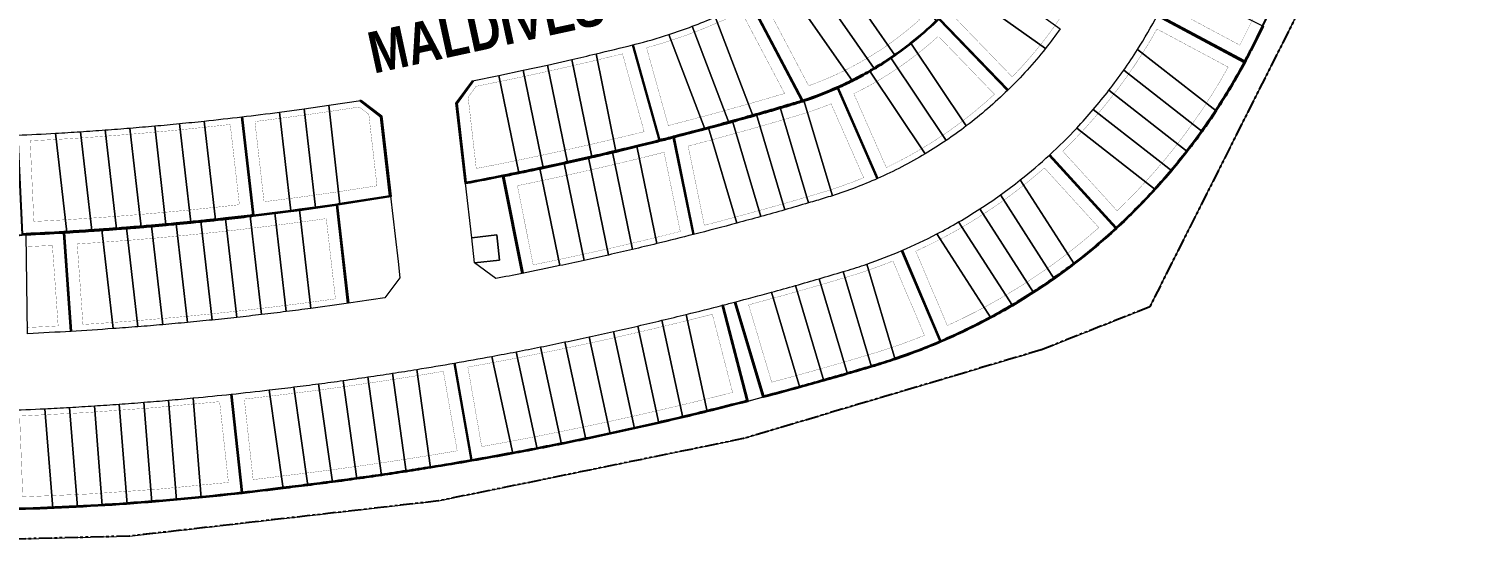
# Model space of a CAD drawing. Header units: centimetres. Extents: x -6122352 to 7132207, y -1694241 to 1947892.
# Drawn here: x 514687 to 862755, y -680526 to -556043 of the extents above; entities that cross this region are included whole.
import ezdxf

# ---------------------------------------------------------------- set-up
doc = ezdxf.new("R2010")
doc.units = ezdxf.units.CM
doc.header["$MEASUREMENT"] = 0
doc.linetypes.add('23585-XR-AR-DAMAC PLOT LIMITS$0$PHANTOM2', pattern=[1.25, 0.625, -0.125, 0.125, -0.125, 0.125, -0.125])
doc.linetypes.add('XR-AR-END-SETTING OUT PLAN$0$23261-XR-AR-SI-GF$0$HIDDEN', pattern=[0.375, 0.25, -0.125])
for name, color, linetype, lineweight, true_color in [('08-Compound Wall-2', 6, 'Continuous', 25, 0xff00ff), ('23585-XR-AR-DAMAC PLOT LIMITS$0$1-End units', 7, 'Continuous', 5, 0xf8991e), ('23585-XR-AR-DAMAC PLOT LIMITS$0$1-Open Space', 7, 'Continuous', 5, 0x90cf5a), ('23585-XR-AR-DAMAC PLOT LIMITS$0$1-Utility', 7, 'Continuous', 5, 0x8db1ff)]:
    doc.layers.add(name, color=color, linetype=linetype, lineweight=lineweight, true_color=true_color)
for name, color, linetype, lineweight in [('23585-XR-AR-BOUNDARY WALLS AND SETBACKS$0$A-ANNO-TEXT', 3, 'Continuous', 25), ('23585-XR-AR-DAMAC PLOT LIMITS$0$1-Mid units', 41, 'Continuous', 5), ('A-ANNO-TEXT', 3, 'Continuous', 25)]:
    doc.layers.add(name, color=color, linetype=linetype, lineweight=lineweight)
for name, color, linetype in [('23585-XR-AR-BOUNDARY WALLS AND SETBACKS$0$cluster name', 2, 'Continuous'), ('23585-XR-AR-BOUNDARY WALLS AND SETBACKS$0$setback', 7, 'XR-AR-END-SETTING OUT PLAN$0$23261-XR-AR-SI-GF$0$HIDDEN'), ('23585-XR-AR-DAMAC PLOT LIMITS$0$PROJECT_LIMIT', 1, 'Continuous'), ('@MI-REF LAYER', 7, 'Continuous')]:
    doc.layers.add(name, color=color, linetype=linetype)
doc.layers.add('23585-XR-AR-DAMAC PLOT LIMITS$0$D-Phase New', color=7, linetype='Continuous', true_color=0x000080)
doc.styles.add('23585-XR-AR-BOUNDARY WALLS AND SETBACKS$0$Arial', font='arialbd.ttf')

# ---------------------------------------------------------------- blocks, each defined once
blk = doc.blocks.new('23585-XR-AR-BOUNDARY WALLS AND SETBACKS$0$A$Cfa569a08')
at = {"layer": '23585-XR-AR-BOUNDARY WALLS AND SETBACKS$0$cluster name', "style": '23585-XR-AR-BOUNDARY WALLS AND SETBACKS$0$Arial', "width": 0.8}
blk.add_text('MALDIVES 4', height=10, rotation=59.7301, dxfattribs=at).set_placement((497213.63, 2768954.91, -3))
blk = doc.blocks.new('23585-XR-AR-BOUNDARY WALLS AND SETBACKS')
at = {"layer": '08-Compound Wall-2'}
for points in [[(497350.24, 2769121.1), (497352.57, 2769114.95, -0.005293), (497353.67, 2769111.97, -0.022846), (497357.67, 2769098.87, -0.010022), (497359.04, 2769093.01, -0.010003), (497360.17, 2769087.12, -0.010002), (497361.07, 2769081.19, -0.010017), (497361.73, 2769075.21, -0.022194), (497362.34, 2769061.92, -0.022215), (497361.77, 2769048.61, -0.010021), (497361.12, 2769042.63, -0.010003), (497360.24, 2769036.69, -0.010003), (497359.12, 2769030.8, -0.010017), (497357.77, 2769024.94, -0.022315), (497353.91, 2769012.13, -0.019672), (497349.57, 2769001.16, -0.008752), (497347.37, 2768996.39), (497347.04, 2768995.71, -0.001785), (497344.41, 2768990.32, -0.001786), (497341.73, 2768984.95, -0.001786), (497339.02, 2768979.6, -0.002725), (497334.8, 2768971.47), (497313.2, 2768981.96)], [(497311.81, 2769154.7), (497334.06, 2769163.15), (497337.27, 2769154.69), (497339.4, 2769149.08), (497341.53, 2769143.47), (497343.66, 2769137.86), (497345.79, 2769132.25), (497347.92, 2769126.64), (497350.05, 2769121.03), (497352.39, 2769114.88, -0.005124), (497353.45, 2769112), (497330.99, 2769104.11)], [(497331.06, 2769103.92), (497353.51, 2769111.81, -0.02268), (497357.47, 2769098.82, -0.010022), (497358.84, 2769092.97, -0.010003), (497359.98, 2769087.09, -0.010002), (497360.87, 2769081.16, -0.010017), (497361.53, 2769075.2, -0.022026), (497362.14, 2769062.02), (497338.34, 2769062.07)], [(497319.98, 2769065.23), (497296.09, 2769064.6, 0.027152), (497295.28, 2769073.66, 0.008924), (497294.81, 2769076.61, 0.009009), (497294.21, 2769079.57, 0.009012), (497293.52, 2769082.51, 0.009205), (497292.7, 2769085.49), (497292.7, 2769085.49, 0.009001), (497291.79, 2769088.36, 0.009795), (497290.68, 2769091.45), (497289.66, 2769094.14), (497312.01, 2769102.62)], [(497314.51, 2769027.62), (497291.87, 2769035.31, 0.011347), (497292.99, 2769038.94, 0.01448), (497294.17, 2769043.65, 0.003546), (497294.42, 2769044.81, 0.014388), (497295.26, 2769049.56, 0.003548), (497295.42, 2769050.74, 0.014393), (497295.91, 2769055.54, 0.024859), (497296.11, 2769063.86, 0.001607), (497296.1, 2769064.4), (497319.99, 2769065.03)], [(497266, 2769064.06), (497295.92, 2769063.76, -0.024571), (497295.71, 2769055.55, -0.014393), (497295.22, 2769050.76, -0.003548), (497295.06, 2769049.59, -0.014388), (497294.22, 2769044.85, -0.003546), (497293.98, 2769043.69, -0.01448), (497292.8, 2769039, -0.011643), (497291.65, 2769035.27, -0.025938), (497288.49, 2769027.2), (497288.37, 2769026.95), (497261.92, 2769033.88)], [(497338.34, 2769061.87), (497362.14, 2769061.82, -0.022049), (497361.57, 2769048.62, -0.010021), (497360.92, 2769042.66, -0.010003), (497360.04, 2769036.73, -0.010003), (497358.93, 2769030.84, -0.010017), (497357.57, 2769024.99, -0.022147), (497353.75, 2769012.29), (497331.32, 2769020.22)], [(497261.87, 2769033.69), (497288.29, 2769026.77, -0.004841), (497287.6, 2769025.3, -0.00126), (497285.89, 2769021.8, -0.001938), (497283.23, 2769016.42), (497282.84, 2769015.63, -0.001654), (497280.53, 2769011.07), (497280.12, 2769010.26, -0.001647), (497277.78, 2769005.73), (497277.35, 2769004.9, -0.00251), (497273.73, 2768998.03, -0.001101), (497272.12, 2768995.03), (497250.8, 2769005.85)], [(497294.48, 2768985.72), (497273.95, 2768998.02, 0.002479), (497277.53, 2769004.81), (497277.96, 2769005.64, 0.001647), (497280.3, 2769010.17), (497280.71, 2769010.97, 0.001654), (497283.02, 2769015.54), (497283.41, 2769016.33, 0.001938), (497286.07, 2769021.71, 0.00126), (497287.78, 2769025.22, 0.005198), (497288.52, 2769026.79), (497288.67, 2769027.12, 0.025639), (497291.81, 2769035.12), (497314.44, 2769027.43)], [(497331.25, 2769020.04), (497353.69, 2769012.1, -0.019506), (497349.39, 2769001.24, -0.008752), (497347.19, 2768996.48), (497346.86, 2768995.8, -0.001785), (497344.23, 2768990.41, -0.001786), (497341.55, 2768985.04, -0.001786), (497338.84, 2768979.69, -0.002667), (497334.72, 2768971.74), (497313.29, 2768982.14)], [(497250.71, 2769005.67), (497272.03, 2768994.85, -0.001793), (497269.37, 2768989.98, -0.001676), (497266.86, 2768985.44), (497266.47, 2768984.73, -0.0016), (497263.92, 2768980.21), (497263.52, 2768979.5), (497260.94, 2768975), (497260.73, 2768974.65), (497260.53, 2768974.3), (497257.91, 2768969.82), (497257.71, 2768969.47), (497257.5, 2768969.12, -0.002956), (497254.85, 2768964.66, -0.002956), (497252.81, 2768961.26, -0.003048), (497248.11, 2768953.61), (497232.49, 2768964.95), (497231.14, 2768971.59)], [(497273.52, 2768948.94), (497253.08, 2768961.33, 0.002807), (497255.02, 2768964.56, 0.002956), (497257.67, 2768969.01, 0.001938), (497258.09, 2768969.72), (497260.7, 2768974.19, 0.001422), (497261.11, 2768974.9), (497263.69, 2768979.4), (497264.09, 2768980.11, 0.001585), (497266.64, 2768984.63), (497267.04, 2768985.34, 0.001676), (497269.55, 2768989.88, 0.001826), (497272.25, 2768994.85, 0.001099), (497273.86, 2768997.84), (497294.38, 2768985.55)], [(497311.8, 2768979.31), (497332.99, 2768968.04, -0.003008), (497328.2, 2768959.15, -0.001786), (497325.3, 2768953.89, -0.001786), (497322.36, 2768948.66, -0.001786), (497319.39, 2768943.45, -0.001785), (497316.38, 2768938.26, -0.001785), (497313.33, 2768933.09, -0.001786), (497310.25, 2768927.94, -0.001786), (497307.13, 2768922.81, -0.001786), (497303.97, 2768917.71, -0.003013), (497298.56, 2768909.15, -0.002979), (497293.11, 2768900.75, -0.001786), (497289.8, 2768895.75, -0.001786), (497286.45, 2768890.77, -0.001785), (497283.07, 2768885.82, -0.001785), (497279.65, 2768880.89, -0.001785), (497276.19, 2768875.98, -0.001786), (497272.7, 2768871.1, -0.003852), (497266.91, 2768863, -0.021673), (497232.09, 2768819.16), (497222.22, 2768827.52), (497221.94, 2768827.76), (497213.78, 2768834.68)], [(497311.7, 2768979.13), (497332.72, 2768967.96, -0.002948), (497328.02, 2768959.24, -0.001786), (497325.12, 2768953.99, -0.001786), (497322.19, 2768948.76, -0.001786), (497319.22, 2768943.55, -0.001785), (497316.21, 2768938.36, -0.001785), (497313.16, 2768933.19, -0.001786), (497310.08, 2768928.04, -0.001786), (497306.96, 2768922.92, -0.001786), (497303.8, 2768917.82, -0.002984), (497298.45, 2768909.34), (497278.41, 2768922.18)], [(497311.7, 2768979.13, 0.000061), (497311.8, 2768979.31), (497332.99, 2768968.04, -0.003008), (497328.2, 2768959.15, -0.001786), (497325.3, 2768953.89, -0.001786), (497322.36, 2768948.66, -0.001786), (497319.39, 2768943.45, -0.001785), (497316.38, 2768938.26, -0.001785), (497313.33, 2768933.09, -0.001786), (497310.25, 2768927.94, -0.001786), (497307.13, 2768922.81, -0.001786), (497303.97, 2768917.71, -0.003013), (497298.56, 2768909.15)], [(497273.42, 2768948.77), (497252.98, 2768961.16, -0.003121), (497248.16, 2768953.32), (497232.31, 2768964.84), (497230.98, 2768971.34)], [(497199.86, 2768924.47), (497219.2, 2768910.43, 0.001288), (497222.23, 2768914.68), (497224.44, 2768917.81), (497225.68, 2768919.58), (497227.87, 2768922.73), (497230.87, 2768927.12), (497231.26, 2768927.69), (497238.02, 2768937.82), (497222.43, 2768949.15), (497216.16, 2768948.04)], [(497210.21, 2768859.04), (497191.48, 2768873.89), (497191.86, 2768874.35, 0.001941), (497195.63, 2768879.03, 0.000798), (497197.17, 2768880.97, 0.001142), (497199.36, 2768883.74, 0.000798), (497200.89, 2768885.68, 0.001142), (497203.06, 2768888.47, 0.000798), (497204.57, 2768890.43, 0.001141), (497206.71, 2768893.23, 0.000798), (497208.21, 2768895.2, 0.001141), (497210.33, 2768898.02, 0.000797), (497211.81, 2768900, 0.001141), (497213.91, 2768902.84, 0.000797), (497215.38, 2768904.83, 0.001938), (497218.9, 2768909.68, 0.001746), (497219.3, 2768910.23, 0.001308), (497222.39, 2768914.56), (497224.6, 2768917.7), (497225.85, 2768919.47), (497228.03, 2768922.62), (497230.92, 2768926.84), (497250.27, 2768912.8)], [(497199.74, 2768924.31), (497219.08, 2768910.27, -0.001695), (497218.74, 2768909.8, -0.001984), (497215.21, 2768904.94, -0.000797), (497213.75, 2768902.96, -0.001141), (497211.65, 2768900.12, -0.000797), (497210.17, 2768898.14, -0.001141), (497208.05, 2768895.32, -0.000798), (497206.55, 2768893.35, -0.001141), (497204.41, 2768890.55, -0.000798), (497202.9, 2768888.59, -0.001142), (497200.73, 2768885.81, -0.000798), (497199.21, 2768883.86, -0.001142), (497197.01, 2768881.09, -0.000798), (497195.48, 2768879.16, -0.001941), (497191.71, 2768874.48), (497191.26, 2768873.93, -0.002959), (497185.44, 2768866.86), (497184.88, 2768866.19), (497166.54, 2768881.51)], [(497278.3, 2768922.01), (497298.34, 2768909.17, -0.002949), (497292.95, 2768900.86, -0.001786), (497289.63, 2768895.86, -0.001786), (497286.29, 2768890.88, -0.001785), (497282.9, 2768885.93, -0.001785), (497279.48, 2768881, -0.001785), (497276.03, 2768876.1, -0.001786), (497272.54, 2768871.22, -0.003814), (497266.81, 2768863.2), (497247.54, 2768877.34)], [(497247.42, 2768877.17), (497266.69, 2768863.04, -0.02157), (497232.06, 2768819.44), (497222.35, 2768827.68), (497222.07, 2768827.91), (497213.9, 2768834.83)], [(497164.72, 2768807.74), (497147.54, 2768824.35, 0.002894), (497153.73, 2768830.83), (497154.38, 2768831.52, 0.001635), (497157.84, 2768835.21), (497158.48, 2768835.9, 0.001635), (497161.91, 2768839.62), (497162.54, 2768840.31, 0.001635), (497165.94, 2768844.06), (497166.57, 2768844.76, 0.001635), (497169.94, 2768848.54), (497170.56, 2768849.24, 0.001635), (497173.91, 2768853.04), (497174.52, 2768853.75, 0.001635), (497177.84, 2768857.57), (497178.45, 2768858.29, 0.001635), (497181.73, 2768862.14, 0.001622), (497184.97, 2768865.98), (497185.59, 2768866.74, 0.002927), (497191.36, 2768873.73), (497210.09, 2768858.88)]]:
    blk.add_lwpolyline(points, format="xyb", dxfattribs=at)
for points in [[(497216.16, 2768948.04), (497216.32, 2768948.27)], [(497216.32, 2768948.27), (497222.48, 2768949.36), (497238.29, 2768937.87), (497231.42, 2768927.57), (497231.04, 2768927.01), (497250.39, 2768912.96)]]:
    blk.add_lwpolyline(points, dxfattribs=at)
at = {"layer": '23585-XR-AR-BOUNDARY WALLS AND SETBACKS$0$setback', "ltscale": 40, "const_width": 0.05}
for points in [[(497314.24, 2769152.52), (497332.47, 2769159.44), (497334.66, 2769153.69), (497336.78, 2769148.09), (497338.91, 2769142.48), (497341.04, 2769136.87), (497343.17, 2769131.26), (497345.3, 2769125.65), (497347.43, 2769120.04), (497349.77, 2769113.89, -0.000169), (497349.8, 2769113.79), (497331.4, 2769107.33), (497329.2, 2769113.12), (497327.07, 2769118.73), (497324.94, 2769124.34), (497322.81, 2769129.95), (497320.68, 2769135.55), (497318.55, 2769141.16), (497316.42, 2769146.77)], [(497333.41, 2769101.68), (497351.82, 2769108.14, -0.017762), (497354.76, 2769098.12, -0.010022), (497356.1, 2769092.39, -0.010003), (497357.22, 2769086.61, -0.010002), (497358.1, 2769080.8, -0.010017), (497358.74, 2769074.94, -0.01707), (497359.31, 2769064.92), (497339.8, 2769064.97, 0.012507), (497339.48, 2769071.34, 0.011933), (497338.87, 2769077.39, 0.011909), (497337.98, 2769083.4, 0.011911), (497336.81, 2769089.36, 0.011941), (497335.34, 2769095.27, 0.013125)], [(497318.35, 2769068.09), (497298.84, 2769067.57, 0.018848), (497298.15, 2769074.07, 0.008924), (497297.66, 2769077.13, 0.009009), (497297.05, 2769080.19, 0.009012), (497296.33, 2769083.23, 0.016937), (497294.68, 2769088.87), (497294.68, 2769088.87, 0.00127), (497294.54, 2769089.28, 0.009716), (497293.41, 2769092.46), (497311.64, 2769099.38, -0.023404), (497314.72, 2769089.93, -0.013937), (497316.14, 2769084.18, -0.013935), (497317.23, 2769078.37, -0.024348)], [(497267.43, 2769061.15), (497293.04, 2769060.89, -0.015893), (497292.82, 2769055.76, -0.014393), (497292.35, 2769051.14, -0.003548), (497292.19, 2769050.01, -0.014388), (497291.38, 2769045.44, -0.003546), (497291.14, 2769044.32, -0.01448), (497290.01, 2769039.78, -0.011643), (497288.9, 2769036.19, -0.019228), (497286.71, 2769030.39), (497264.07, 2769036.32, 0.012676), (497265.4, 2769042.59, 0.012006), (497266.36, 2769048.59, 0.012005), (497267.03, 2769054.62, 0.012921)], [(497318.54, 2769062.1, -0.023697), (497318.1, 2769052.04, -0.013937), (497317.4, 2769046.17, -0.013934), (497316.37, 2769040.34, -0.023009), (497313.96, 2769030.87), (497295.49, 2769037.14, 0.003037), (497295.78, 2769038.15, 0.01448), (497297, 2769043.02, 0.003546), (497297.26, 2769044.23, 0.014388), (497298.12, 2769049.14, 0.003548), (497298.29, 2769050.36, 0.014393), (497298.8, 2769055.32, 0.018054), (497299.04, 2769061.58)], [(497333.65, 2769022.47, 0.012635), (497335.48, 2769028.65, 0.011934), (497336.92, 2769034.57, 0.011909), (497338.07, 2769040.53, 0.011911), (497338.94, 2769046.54, 0.01194), (497339.51, 2769052.6, 0.012503), (497339.81, 2769058.97), (497359.31, 2769058.92, -0.017129), (497358.78, 2769048.87, -0.010021), (497358.15, 2769043.01, -0.010003), (497357.28, 2769037.19, -0.010003), (497356.19, 2769031.42, -0.010017), (497354.86, 2769025.68, -0.017195), (497352.04, 2769015.97)], [(497253.5, 2769007.73, 0.012055), (497256.16, 2769013.22, 0.012008), (497258.54, 2769018.81, 0.012005), (497260.65, 2769024.51, 0.012451), (497262.55, 2769030.51), (497284.16, 2769024.85, -0.000642), (497283.29, 2769023.08, -0.001938), (497280.64, 2769017.72), (497280.24, 2769016.93, -0.001654), (497277.94, 2769012.38), (497277.53, 2769011.58, -0.001647), (497275.21, 2769007.06), (497274.78, 2769006.24, -0.00251), (497271.17, 2768999.4, -0.000184), (497270.91, 2768998.9)], [(497294.56, 2768989.05), (497277.81, 2768999.09, 0.001591), (497280.1, 2769003.47), (497280.53, 2769004.3, 0.001647), (497282.88, 2769008.85), (497283.29, 2769009.66, 0.001654), (497285.61, 2769014.25), (497286, 2769015.04, 0.001938), (497288.67, 2769020.44, 0.00126), (497290.39, 2769023.95, 0.005209), (497291.16, 2769025.59), (497291.31, 2769025.92, 0.017243), (497293.59, 2769031.45), (497312.06, 2769025.18, -0.02006), (497308.81, 2769017.31, -0.004798), (497307.94, 2769015.46, -0.001232), (497306.22, 2769011.93, -0.00188), (497303.57, 2769006.56, -0.00188), (497300.87, 2769001.22, -0.001881), (497298.14, 2768995.89, -0.002422)], [(497331.67, 2769016.81), (497350.06, 2769010.31, -0.014584), (497346.83, 2769002.37, -0.008752), (497344.67, 2768997.7), (497344.34, 2768997.02, -0.001785), (497341.72, 2768991.65, -0.001786), (497339.05, 2768986.3, -0.001786), (497336.35, 2768980.97, -0.001857), (497333.49, 2768975.44), (497315.95, 2768983.96, 0.001872), (497318.76, 2768989.4, 0.001838), (497321.48, 2768994.76, 0.001838), (497324.16, 2769000.14, 0.001838), (497326.8, 2769005.54), (497327.12, 2769006.19, 0.010489), (497329.34, 2769011.05, 0.012185)], [(497250.66, 2769002.45), (497268.06, 2768993.61, -0.000829), (497266.83, 2768991.37, -0.001676), (497264.33, 2768986.85), (497263.93, 2768986.14, -0.001599), (497261.4, 2768981.64), (497261, 2768980.94), (497258.42, 2768976.45), (497258.22, 2768976.1), (497258.02, 2768975.75), (497255.41, 2768971.28), (497255.21, 2768970.94), (497255, 2768970.59, -0.002964), (497252.36, 2768966.15, -0.002967), (497250.33, 2768962.77, -0.002023), (497247.23, 2768957.7), (497233.22, 2768967.88), (497232.57, 2768971.07), (497235.64, 2768976.18), (497238.71, 2768981.34), (497241.74, 2768986.54), (497244.72, 2768991.76, 0.002002), (497247.66, 2768997, 0.002067)], [(497281.23, 2768923.81, 0.001886), (497284.52, 2768929.03, 0.001839), (497287.68, 2768934.14, 0.001838), (497290.81, 2768939.28, 0.001838), (497293.9, 2768944.43, 0.001838), (497296.96, 2768949.61, 0.001838), (497299.97, 2768954.81, 0.001838), (497302.95, 2768960.03, 0.001838), (497305.88, 2768965.28, 0.001839), (497308.78, 2768970.55, 0.00188), (497311.71, 2768975.96), (497328.93, 2768966.81, -0.002112), (497325.56, 2768960.59, -0.001786), (497322.68, 2768955.35, -0.001786), (497319.75, 2768950.14, -0.001786), (497316.79, 2768944.94, -0.001785), (497313.79, 2768939.77, -0.001785), (497310.75, 2768934.62, -0.001786), (497307.68, 2768929.49, -0.001786), (497304.57, 2768924.38, -0.001786), (497301.43, 2768919.3, -0.002117), (497297.65, 2768913.3)], [(497202.76, 2768925.95, 0.002056), (497206.33, 2768930.99), (497209.76, 2768935.93), (497213.15, 2768940.89), (497217.21, 2768946.91), (497220.06, 2768947.41), (497234.12, 2768937.2), (497228.85, 2768929.31), (497228.48, 2768928.76), (497225.48, 2768924.38), (497223.31, 2768921.24), (497222.06, 2768919.48), (497219.86, 2768916.35, -0.000565), (497218.54, 2768914.49)], [(497199.26, 2768921.08), (497215.04, 2768909.62, -0.001218), (497212.88, 2768906.66, -0.000797), (497211.42, 2768904.68, -0.001141), (497209.32, 2768901.85, -0.000797), (497207.85, 2768899.88, -0.001141), (497205.74, 2768897.07, -0.000798), (497204.25, 2768895.11, -0.001141), (497202.11, 2768892.32, -0.000798), (497200.61, 2768890.37, -0.001142), (497198.45, 2768887.59, -0.000798), (497196.93, 2768885.66, -0.001142), (497194.74, 2768882.89, -0.000798), (497193.21, 2768880.97, -0.001941), (497189.46, 2768876.31), (497189.01, 2768875.76, -0.002303), (497184.51, 2768870.28), (497169.54, 2768882.78, 0.002072), (497173.5, 2768887.59, 0.002003), (497177.28, 2768892.27, 0.002002), (497181.03, 2768896.98, 0.002002), (497184.73, 2768901.72, 0.002001), (497188.4, 2768906.49, 0.002001), (497192.03, 2768911.28, 0.002001), (497195.62, 2768916.1, 0.00205)], [(497250.47, 2768878.78, 0.00191), (497254.14, 2768883.84, 0.001838), (497257.64, 2768888.72, 0.001838), (497261.11, 2768893.64, 0.001838), (497264.53, 2768898.58, 0.001838), (497267.92, 2768903.54, 0.001838), (497271.28, 2768908.53, 0.001838), (497274.6, 2768913.54, 0.001904), (497277.99, 2768918.76), (497294.41, 2768908.24, -0.002083), (497290.61, 2768902.4, -0.001786), (497287.31, 2768897.42, -0.001786), (497283.97, 2768892.45, -0.001785), (497280.59, 2768887.52, -0.001785), (497277.19, 2768882.61, -0.001785), (497273.74, 2768877.72, -0.001791), (497270.26, 2768872.84, -0.002687), (497266.25, 2768867.21)], [(497216.85, 2768836, 0.014806), (497246.9, 2768873.96), (497262.73, 2768862.35, -0.019369), (497231.76, 2768823.37), (497224.16, 2768829.81), (497223.88, 2768830.05)]]:
    blk.add_lwpolyline(points, format="xyb", close=True, dxfattribs=at)
for points in [[(497273.68, 2768952.12), (497257.01, 2768962.22, 0.000726), (497257.51, 2768963.07, 0.002946), (497260.17, 2768967.54, 0.001915), (497260.59, 2768968.25), (497263.21, 2768972.73, 0.001429), (497263.62, 2768973.45), (497266.21, 2768977.96), (497266.61, 2768978.67, 0.001586), (497269.17, 2768983.21), (497269.57, 2768983.93, 0.001676), (497272.09, 2768988.48, 0.001826), (497274.8, 2768993.47, 0.000118), (497274.98, 2768993.79), (497291.72, 2768983.76, -0.00195), (497288.75, 2768978.3, -0.001881), (497285.84, 2768973.07, -0.001881), (497282.89, 2768967.85, -0.00188), (497279.91, 2768962.66, -0.00188), (497276.88, 2768957.49, -0.001962), (497273.68, 2768952.12, -0.001962)], [(497210.86, 2768862.22), (497195.58, 2768874.34, 0.001191), (497197.9, 2768877.22, 0.000798), (497199.44, 2768879.16, 0.001142), (497201.64, 2768881.95, 0.000798), (497203.17, 2768883.9, 0.001142), (497205.35, 2768886.7, 0.000798), (497206.87, 2768888.66, 0.001141), (497209.02, 2768891.48, 0.000798), (497210.52, 2768893.45, 0.001141), (497212.65, 2768896.28, 0.000797), (497214.14, 2768898.27, 0.001141), (497216.25, 2768901.12, 0.000797), (497217.71, 2768903.11, 0.001936), (497221.25, 2768907.98, 0.001729), (497221.66, 2768908.54, 0.00131), (497224.76, 2768912.89), (497226.97, 2768916.03), (497228.23, 2768917.81), (497230.42, 2768920.97), (497231.69, 2768922.83), (497247.48, 2768911.36, -0.001939), (497243.96, 2768906.29, -0.00188), (497240.51, 2768901.39, -0.00188), (497237.03, 2768896.52, -0.00188), (497233.51, 2768891.67, -0.00188), (497229.95, 2768886.86, -0.00188), (497226.36, 2768882.06, -0.001881), (497222.73, 2768877.3, -0.001881), (497219.06, 2768872.56, -0.001881), (497215.36, 2768867.85, -0.002261), (497210.86, 2768862.22, -0.002261)], [(497187.82, 2768864.88, 0.002006), (497191.79, 2768869.68), (497207.08, 2768857.57, -0.00234), (497202.33, 2768851.82, -0.001881)]]:
    blk.add_lwpolyline(points, format="xyb", dxfattribs=at)
at = {"layer": '23585-XR-AR-BOUNDARY WALLS AND SETBACKS$0$A-ANNO-TEXT'}
blk.add_blockref('23585-XR-AR-BOUNDARY WALLS AND SETBACKS$0$A$Cfa569a08', (0, 0), dxfattribs=at)
blk = doc.blocks.new('A$C9d9485f6')
at = {"layer": 'A-ANNO-TEXT', "rotation": 312.4881850805905}
blk.add_blockref('23585-XR-AR-BOUNDARY WALLS AND SETBACKS', (-2377088.53, -1504219.25), dxfattribs=at)
blk = doc.blocks.new('23585-XR-AR-DAMAC PLOT LIMITS')
at = {"layer": '23585-XR-AR-DAMAC PLOT LIMITS$0$1-End units', "color": 251, "true_color": 0x636466}
for points in [[(497353.67, 2769111.97), (497331.02, 2769104.02, 0.005102), (497330.14, 2769106.43), (497327.8, 2769112.58), (497350.24, 2769121.1), (497352.57, 2769114.95, -0.005293)], [(497357.67, 2769098.87), (497333.9, 2769094.88, 0.019023), (497331.02, 2769104.02), (497353.67, 2769111.97, -0.022846)], [(497319.99, 2769065.13), (497295.99, 2769064.5, 0.027448), (497295.19, 2769073.64), (497318.71, 2769078.6, -0.031435)], [(497362.34, 2769061.92), (497338.34, 2769061.97, 0.018379), (497337.98, 2769071.23), (497361.73, 2769075.21, -0.022194)], [(497319.59, 2769051.91), (497295.81, 2769055.54, 0.024859), (497296.01, 2769063.86, 0.001907), (497295.99, 2769064.5), (497319.99, 2769065.13, -0.030746)], [(497296.01, 2769063.86, -0.024859), (497295.81, 2769055.54, -0.014393), (497295.32, 2769050.75), (497265.54, 2769054.75, 0.018848), (497266, 2769064.16)], [(497362.34, 2769061.92, -0.022215), (497361.77, 2769048.61), (497338.02, 2769052.71, 0.0184), (497338.34, 2769061.97)], [(497317.84, 2769040.04, -0.030093), (497314.47, 2769027.53), (497291.75, 2769035.24, 0.011643), (497292.89, 2769038.97, 0.01448), (497294.07, 2769043.67)], [(497292.89, 2769038.97, -0.011643), (497291.75, 2769035.24, -0.025939), (497288.58, 2769027.16), (497288.43, 2769026.83), (497261.89, 2769033.79, 0.01861), (497263.93, 2769042.86)], [(497288.43, 2769026.83, -0.005197), (497287.69, 2769025.26, -0.00126), (497285.98, 2769021.76, -0.001938), (497283.32, 2769016.38), (497282.93, 2769015.59), (497259.23, 2769024.99, 0.018378), (497261.89, 2769033.79)], [(497314.47, 2769027.53, -0.027112), (497310.17, 2769016.68), (497288.58, 2769027.16, 0.025939), (497291.75, 2769035.24)], [(497357.77, 2769024.94, -0.022315), (497353.91, 2769012.13), (497331.28, 2769020.13, 0.018509), (497334.03, 2769029.04)], [(497353.91, 2769012.13, -0.019672), (497349.57, 2769001.16), (497327.97, 2769011.65, 0.01808), (497331.28, 2769020.13)], [(497277.44, 2769004.86, -0.00251), (497273.82, 2768997.98, -0.001133), (497272.16, 2768994.89), (497250.76, 2769005.76), (497251.03, 2769006.27, 0.016929), (497254.79, 2769013.84)], [(497272.16, 2768994.89, -0.001826), (497269.46, 2768989.93, -0.001676), (497266.95, 2768985.39), (497246.35, 2768997.73, 0.003053), (497250.76, 2769005.76)], [(497299.47, 2768995.2, -0.003387), (497294.43, 2768985.63), (497273.82, 2768997.98, 0.00251), (497277.44, 2769004.86), (497277.87, 2769005.68)], [(497294.43, 2768985.63, -0.00287), (497290.06, 2768977.58), (497269.46, 2768989.93, 0.001826), (497272.16, 2768994.89, 0.001133), (497273.82, 2768997.98)], [(497339.02, 2768979.6, -0.002725), (497334.8, 2768971.47), (497313.2, 2768981.96, 0.002805), (497317.42, 2768990.09)], [(497332.99, 2768968.04, -0.003008), (497328.2, 2768959.15), (497307.47, 2768971.27, 0.002797), (497311.8, 2768979.31)], [(497254.94, 2768964.61, -0.002956), (497252.89, 2768961.21, -0.003119), (497248.08, 2768953.38), (497232.31, 2768964.84), (497230.98, 2768971.34), (497234.35, 2768976.95)], [(497278.17, 2768956.73, -0.002904), (497273.42, 2768948.77), (497252.89, 2768961.21, 0.002956), (497254.94, 2768964.61, 0.002956), (497257.59, 2768969.06)], [(497224.52, 2768917.75), (497222.31, 2768914.62, -0.001313), (497219.22, 2768910.29), (497199.8, 2768924.39, 0.003051), (497205.1, 2768931.85)], [(497303.97, 2768917.71, -0.003013), (497298.56, 2768909.15), (497278.35, 2768922.09, 0.002803), (497283.24, 2768929.83)], [(497250.39, 2768912.96, -0.002868), (497245.19, 2768905.43), (497225.77, 2768919.53), (497227.95, 2768922.68), (497230.96, 2768927.07)], [(497219.22, 2768910.29, -0.001984), (497218.82, 2768909.74, -0.001984), (497215.3, 2768904.89, -0.000797), (497213.83, 2768902.9), (497194.41, 2768917, 0.003051), (497199.8, 2768924.39)], [(497298.56, 2768909.15, -0.002979), (497293.11, 2768900.75), (497273.34, 2768914.37, 0.002821), (497278.35, 2768922.09)], [(497191.78, 2768874.42), (497191.34, 2768873.87, -0.002959), (497185.52, 2768866.8), (497184.89, 2768866.05), (497166.47, 2768881.44, 0.00307), (497172.33, 2768888.54)], [(497272.7, 2768871.1, -0.003852), (497266.91, 2768863), (497247.48, 2768877.26, 0.002829), (497252.93, 2768884.71)], [(497216.53, 2768866.92, -0.003197), (497210.15, 2768858.96), (497191.34, 2768873.87), (497191.78, 2768874.42, 0.001941), (497195.55, 2768879.1, 0.000798), (497197.09, 2768881.03)], [(497266.91, 2768863, -0.003851), (497261.01, 2768855), (497241.96, 2768869.87), (497242.05, 2768869.99, 0.002777), (497247.48, 2768877.26)], [(497210.15, 2768858.96, -0.003287), (497203.48, 2768850.86), (497185.52, 2768866.8, 0.002959), (497191.34, 2768873.87)], [(497238.65, 2768826.85, -0.003912), (497232.09, 2768819.16), (497222.22, 2768827.52), (497221.94, 2768827.76), (497213.78, 2768834.68, 0.002801), (497219.65, 2768841.68)]]:
    blk.add_lwpolyline(points, format="xyb", close=True, dxfattribs=at)
blk.add_lwpolyline([(497238.21, 2768937.93), (497231.34, 2768927.63), (497211.91, 2768941.74), (497216.32, 2768948.27), (497222.48, 2768949.36)], close=True, dxfattribs=at)
at = {"layer": '23585-XR-AR-DAMAC PLOT LIMITS$0$1-Mid units', "color": 251, "true_color": 0x636466}
for points in [[(497359.04, 2769093.01), (497335.34, 2769089.03, 0.011941), (497333.9, 2769094.88), (497357.67, 2769098.87, -0.010022)], [(497360.17, 2769087.12), (497336.5, 2769083.15, 0.011911), (497335.34, 2769089.03), (497359.04, 2769093.01, -0.010003)], [(497361.07, 2769081.19), (497337.38, 2769077.21, 0.011909), (497336.5, 2769083.15), (497360.17, 2769087.12, -0.010002)], [(497318.71, 2769078.6), (497295.19, 2769073.64, 0.008924), (497294.71, 2769076.59, 0.009009), (497294.12, 2769079.55), (497317.6, 2769084.5, -0.013935)], [(497361.73, 2769075.21), (497337.98, 2769071.23, 0.011933), (497337.38, 2769077.21), (497361.07, 2769081.19, -0.010017)], [(497295.32, 2769050.75, -0.003548), (497295.16, 2769049.57, -0.014388), (497294.32, 2769044.83), (497264.88, 2769048.79, 0.012005), (497265.54, 2769054.75)], [(497319.59, 2769051.91, -0.013937), (497318.88, 2769045.95), (497295.16, 2769049.57, 0.003548), (497295.32, 2769050.75, 0.014393), (497295.81, 2769055.54)], [(497361.77, 2769048.61, -0.010021), (497361.12, 2769042.63), (497337.45, 2769046.72, 0.01194), (497338.02, 2769052.71)], [(497294.32, 2769044.83, -0.003546), (497294.07, 2769043.67, -0.01448), (497292.89, 2769038.97), (497263.93, 2769042.86, 0.012006), (497264.88, 2769048.79)], [(497318.88, 2769045.95, -0.013934), (497317.84, 2769040.04), (497294.07, 2769043.67, 0.003546), (497294.32, 2769044.83, 0.014388), (497295.16, 2769049.57)], [(497361.12, 2769042.63, -0.010003), (497360.24, 2769036.69), (497336.59, 2769040.78, 0.011911), (497337.45, 2769046.72)], [(497360.24, 2769036.69, -0.010003), (497359.12, 2769030.8), (497335.45, 2769034.88, 0.011909), (497336.59, 2769040.78)], [(497359.12, 2769030.8, -0.010017), (497357.77, 2769024.94), (497334.03, 2769029.04, 0.011934), (497335.45, 2769034.88)], [(497310.17, 2769016.68, -0.004798), (497309.29, 2769014.81, -0.001232), (497307.57, 2769011.27), (497285.98, 2769021.76, 0.00126), (497287.69, 2769025.26, 0.005197), (497288.43, 2769026.83), (497288.58, 2769027.16)], [(497282.93, 2769015.59, -0.001654), (497280.62, 2769011.02), (497280.21, 2769010.21), (497257.15, 2769019.37, 0.012005), (497259.23, 2769024.99)], [(497280.21, 2769010.21, -0.001647), (497277.87, 2769005.68), (497277.44, 2769004.86), (497254.79, 2769013.84, 0.012008), (497257.15, 2769019.37)], [(497307.57, 2769011.27, -0.00188), (497304.91, 2769005.89), (497283.32, 2769016.38, 0.001938), (497285.98, 2769021.76)], [(497304.91, 2769005.89, -0.00188), (497302.21, 2769000.54), (497280.62, 2769011.02, 0.001654), (497282.93, 2769015.59), (497283.32, 2769016.38)], [(497302.21, 2769000.54, -0.001881), (497299.47, 2768995.2), (497277.87, 2769005.68, 0.001647), (497280.21, 2769010.21), (497280.62, 2769011.02)], [(497349.57, 2769001.16, -0.008752), (497347.37, 2768996.39), (497347.04, 2768995.71), (497325.45, 2769006.2), (497325.77, 2769006.84, 0.010489), (497327.97, 2769011.65)], [(497347.04, 2768995.71, -0.001785), (497344.41, 2768990.32), (497322.82, 2769000.81, 0.001838), (497325.45, 2769006.2)], [(497344.41, 2768990.32, -0.001786), (497341.73, 2768984.95), (497320.14, 2768995.44, 0.001838), (497322.82, 2769000.81)], [(497266.95, 2768985.39), (497266.55, 2768984.68, -0.0016), (497264.01, 2768980.16), (497243.42, 2768992.5, 0.002001), (497246.35, 2768997.73)], [(497341.73, 2768984.95, -0.001786), (497339.02, 2768979.6), (497317.42, 2768990.09, 0.001838), (497320.14, 2768995.44)], [(497290.06, 2768977.58, -0.001881), (497287.15, 2768972.33), (497266.55, 2768984.68), (497266.95, 2768985.39, 0.001676), (497269.46, 2768989.93)], [(497287.15, 2768972.33, -0.001881), (497284.19, 2768967.11), (497263.6, 2768979.45), (497264.01, 2768980.16, 0.001585), (497266.55, 2768984.68)], [(497258, 2768969.77), (497257.79, 2768969.42), (497257.59, 2768969.06, -0.002956), (497254.94, 2768964.61), (497234.35, 2768976.95), (497237.42, 2768982.1)], [(497284.19, 2768967.11, -0.00188), (497281.2, 2768961.91), (497260.61, 2768974.25, 0.001422), (497261.02, 2768974.95), (497263.6, 2768979.45)], [(497281.2, 2768961.91, -0.00188), (497278.17, 2768956.73), (497257.59, 2768969.06, 0.001938), (497258, 2768969.77), (497260.61, 2768974.25)], [(497328.2, 2768959.15, -0.001786), (497325.3, 2768953.89), (497304.57, 2768966.01, 0.001839), (497307.47, 2768971.27)], [(497325.3, 2768953.89, -0.001786), (497322.36, 2768948.66), (497301.64, 2768960.77, 0.001838), (497304.57, 2768966.01)], [(497322.36, 2768948.66, -0.001786), (497319.39, 2768943.45), (497298.67, 2768955.56, 0.001838), (497301.64, 2768960.77)], [(497319.39, 2768943.45, -0.001785), (497316.38, 2768938.26), (497295.66, 2768950.37, 0.001838), (497298.67, 2768955.56)], [(497316.38, 2768938.26, -0.001785), (497313.33, 2768933.09), (497292.61, 2768945.2, 0.001838), (497295.66, 2768950.37)], [(497313.33, 2768933.09, -0.001786), (497310.25, 2768927.94), (497289.53, 2768940.05, 0.001838), (497292.61, 2768945.2)], [(497310.25, 2768927.94, -0.001786), (497307.13, 2768922.81), (497286.41, 2768934.93, 0.001838), (497289.53, 2768940.05)], [(497307.13, 2768922.81, -0.001786), (497303.97, 2768917.71), (497283.24, 2768929.83, 0.001839), (497286.41, 2768934.93)], [(497245.19, 2768905.43, -0.00188), (497241.74, 2768900.52), (497222.31, 2768914.62), (497224.52, 2768917.75), (497225.77, 2768919.53)], [(497213.83, 2768902.9, -0.001141), (497211.73, 2768900.06, -0.000797), (497210.25, 2768898.08), (497190.83, 2768912.18, 0.002001), (497194.41, 2768917)], [(497210.25, 2768898.08, -0.001141), (497208.13, 2768895.26, -0.000798), (497206.63, 2768893.29), (497187.21, 2768907.4, 0.002001), (497190.83, 2768912.18)], [(497241.74, 2768900.52, -0.00188), (497238.24, 2768895.64), (497218.82, 2768909.74, 0.001747), (497219.22, 2768910.29, 0.001308), (497222.31, 2768914.62)], [(497293.11, 2768900.75, -0.001786), (497289.8, 2768895.75), (497270.03, 2768909.36, 0.001838), (497273.34, 2768914.37)], [(497238.24, 2768895.64, -0.00188), (497234.72, 2768890.79), (497215.3, 2768904.89, 0.001938), (497218.82, 2768909.74)], [(497289.8, 2768895.75, -0.001786), (497286.45, 2768890.77), (497266.68, 2768904.38, 0.001838), (497270.03, 2768909.36)], [(497206.63, 2768893.29, -0.001141), (497204.49, 2768890.49, -0.000798), (497202.98, 2768888.53), (497183.55, 2768902.64, 0.002001), (497187.21, 2768907.4)], [(497234.72, 2768890.79, -0.00188), (497231.15, 2768885.96), (497211.73, 2768900.06, 0.001141), (497213.83, 2768902.9, 0.000797), (497215.3, 2768904.89)], [(497286.45, 2768890.77, -0.001785), (497283.07, 2768885.82), (497263.3, 2768899.43, 0.001838), (497266.68, 2768904.38)], [(497202.98, 2768888.53, -0.001142), (497200.81, 2768885.74, -0.000798), (497199.28, 2768883.8), (497179.85, 2768897.91, 0.002002), (497183.55, 2768902.64)], [(497199.28, 2768883.8, -0.001142), (497197.09, 2768881.03, -0.000798), (497195.55, 2768879.1), (497176.11, 2768893.21, 0.002002), (497179.85, 2768897.91)], [(497231.15, 2768885.96, -0.00188), (497227.55, 2768881.16), (497208.13, 2768895.26, 0.001141), (497210.25, 2768898.08, 0.000797), (497211.73, 2768900.06)], [(497283.07, 2768885.82, -0.001785), (497279.65, 2768880.89), (497259.88, 2768894.5, 0.001838), (497263.3, 2768899.43)], [(497227.55, 2768881.16, -0.001881), (497223.92, 2768876.38), (497204.49, 2768890.49, 0.001141), (497206.63, 2768893.29, 0.000798), (497208.13, 2768895.26)], [(497279.65, 2768880.89, -0.001785), (497276.19, 2768875.98), (497256.42, 2768889.59, 0.001838), (497259.88, 2768894.5)], [(497195.55, 2768879.1, -0.001941), (497191.78, 2768874.42), (497172.33, 2768888.54, 0.002003), (497176.11, 2768893.21)], [(497223.92, 2768876.38, -0.001881), (497220.24, 2768871.64), (497200.81, 2768885.74, 0.001142), (497202.98, 2768888.53, 0.000798), (497204.49, 2768890.49)], [(497276.19, 2768875.98, -0.001786), (497272.7, 2768871.1), (497252.93, 2768884.71, 0.001838), (497256.42, 2768889.59)], [(497220.24, 2768871.64, -0.001881), (497216.53, 2768866.92), (497197.09, 2768881.03, 0.001142), (497199.28, 2768883.8, 0.000798), (497200.81, 2768885.74)], [(497261.01, 2768855, -0.00232), (497257.39, 2768850.22), (497238.33, 2768865.11), (497238.42, 2768865.22, 0.001791), (497241.96, 2768869.87)], [(497257.39, 2768850.22, -0.002319), (497253.73, 2768845.48), (497234.66, 2768860.37), (497234.74, 2768860.47, 0.001795), (497238.33, 2768865.11)], [(497253.73, 2768845.48, -0.002319), (497250.03, 2768840.77), (497230.96, 2768855.66, 0.001835), (497234.66, 2768860.37)], [(497250.03, 2768840.77, -0.00232), (497246.28, 2768836.09), (497227.22, 2768850.97, 0.001835), (497230.96, 2768855.66)], [(497246.28, 2768836.09, -0.00232), (497242.49, 2768831.45), (497223.45, 2768846.31, 0.001836), (497227.22, 2768850.97)], [(497242.49, 2768831.45, -0.00232), (497238.65, 2768826.85), (497219.65, 2768841.68, 0.001836), (497223.45, 2768846.31)]]:
    blk.add_lwpolyline(points, format="xyb", close=True, dxfattribs=at)
for points in [[(497264.01, 2768980.16), (497263.6, 2768979.45), (497261.02, 2768974.95), (497240.44, 2768987.29), (497243.42, 2768992.5)], [(497261.02, 2768974.95), (497260.82, 2768974.6), (497260.61, 2768974.25), (497258, 2768969.77), (497237.42, 2768982.1), (497240.44, 2768987.29)], [(497231.34, 2768927.63), (497230.96, 2768927.07), (497227.95, 2768922.68), (497208.52, 2768936.78), (497211.91, 2768941.74)], [(497205.1, 2768931.85), (497208.52, 2768936.78), (497227.95, 2768922.68), (497225.77, 2768919.53), (497224.52, 2768917.75)]]:
    blk.add_lwpolyline(points, close=True, dxfattribs=at)
at = {"layer": '23585-XR-AR-DAMAC PLOT LIMITS$0$1-Open Space', "color": 251, "true_color": 0x636466}
blk.add_lwpolyline([(497350.24, 2769121.1), (497352.57, 2769114.95, -0.005293), (497353.67, 2769111.97, -0.022846), (497357.67, 2769098.87, -0.010022), (497359.04, 2769093.01, -0.010003), (497360.17, 2769087.12, -0.010002), (497361.07, 2769081.19, -0.010017), (497361.73, 2769075.21, -0.022194), (497362.34, 2769061.92, -0.022215), (497361.77, 2769048.61, -0.010021), (497361.12, 2769042.63, -0.010003), (497360.24, 2769036.69, -0.010003), (497359.12, 2769030.8, -0.010017), (497357.77, 2769024.94, -0.022315), (497353.91, 2769012.13, -0.019672), (497349.57, 2769001.16, -0.008752), (497347.37, 2768996.39), (497347.12, 2768995.87, -0.001836), (497344.41, 2768990.32, -0.001786), (497341.73, 2768984.95, -0.001786), (497339.02, 2768979.6, -0.002725), (497334.8, 2768971.47), (497333.4, 2768968.81), (497332.99, 2768968.04, -0.003008), (497328.2, 2768959.15, -0.001786), (497325.3, 2768953.89, -0.001786), (497322.36, 2768948.66, -0.001786), (497319.39, 2768943.45, -0.001785), (497316.38, 2768938.26, -0.001785), (497313.33, 2768933.09, -0.001786), (497310.25, 2768927.94, -0.001786), (497307.13, 2768922.81, -0.001786), (497303.97, 2768917.71, -0.003013), (497298.56, 2768909.15, -0.002979), (497293.11, 2768900.75, -0.001786), (497289.8, 2768895.75, -0.001786), (497286.45, 2768890.77, -0.001785), (497283.07, 2768885.82, -0.001785), (497279.65, 2768880.89, -0.001785), (497276.19, 2768875.98, -0.001786), (497272.7, 2768871.1, -0.003852), (497266.91, 2768863, -0.003851), (497261.01, 2768855, -0.00232), (497257.39, 2768850.22, -0.002319), (497253.73, 2768845.48, -0.002319), (497250.03, 2768840.77, -0.00232), (497246.28, 2768836.09, -0.00232), (497242.49, 2768831.45, -0.00232), (497238.65, 2768826.85, -0.003912), (497232.09, 2768819.16)], format="xyb", dxfattribs=at)
blk.add_lwpolyline([(497083.03, 2768673.78), (497094.9, 2768682.37), (497106.67, 2768691.09), (497118.34, 2768699.93), (497129.93, 2768708.89), (497141.41, 2768717.97), (497152.79, 2768727.16), (497206.87, 2768779.29), (497256.16, 2768835.96), (497300.29, 2768896.75), (497338.9, 2768961.18), (497371.71, 2769028.75), (497381.73, 2769055.05), (497333.11, 2769183.1), (497350.92, 2769219.74)], dxfattribs=at)
for points in [[(497334.8, 2768971.47), (497333.4, 2768968.82), (497333.38, 2768968.77), (497332.99, 2768968.04), (497311.8, 2768979.31, 0.00092), (497313.2, 2768981.96)], [(497273.42, 2768948.77, -0.002037), (497270.03, 2768943.23), (497263.77, 2768941.99), (497267.35, 2768946.93), (497262.42, 2768950.51), (497258.83, 2768945.58), (497248.08, 2768953.38, 0.003119), (497252.89, 2768961.21)], [(497246.1, 2768932.21), (497251.04, 2768928.62), (497254.29, 2768926.26), (497255.35, 2768920.33, -0.002785), (497250.39, 2768912.96), (497230.96, 2768927.07), (497231.34, 2768927.63), (497238.21, 2768937.93)]]:
    blk.add_lwpolyline(points, format="xyb", close=True, dxfattribs=at)
at = {"layer": '23585-XR-AR-DAMAC PLOT LIMITS$0$1-Utility', "color": 251, "true_color": 0x636466}
blk.add_lwpolyline([(497267.35, 2768946.93), (497263.77, 2768941.99), (497258.83, 2768945.58), (497262.42, 2768950.51)], close=True, dxfattribs=at)
at = {"layer": '23585-XR-AR-DAMAC PLOT LIMITS$0$D-Phase New', "color": 8, "const_width": 0.1}
blk.add_lwpolyline([(497536.81, 2769352.14), (497584.9, 2769406.41), (497631.67, 2769450.47), (497321.18, 2769786.63), (497249.2, 2769738.1), (497196.84, 2769708.74), (496968.84, 2769577.18), (496894.23, 2769525.45), (496774.4, 2769438.43), (496699.47, 2769372.26), (496681.41, 2769354.87), (497226.77, 2768802.17), (497256.16, 2768835.96), (497300.28, 2768896.74), (497338.9, 2768961.17), (497371.7, 2769028.74), (497381.73, 2769055.04), (497333.11, 2769183.1), (497381.2, 2769282.03), (497510.83, 2769316.9)], close=True, dxfattribs=at)
at = {"layer": '23585-XR-AR-DAMAC PLOT LIMITS$0$PROJECT_LIMIT', "linetype": '23585-XR-AR-DAMAC PLOT LIMITS$0$PHANTOM2', "ltscale": 5}
blk.add_lwpolyline([(497381.2, 2769282.03), (497333.11, 2769183.1), (497381.73, 2769055.04), (497371.7, 2769028.74), (497338.9, 2768961.17), (497300.28, 2768896.74), (497256.16, 2768835.96), (497206.87, 2768779.28), (497152.79, 2768727.16), (497141.4, 2768717.96), (497129.92, 2768708.89), (497118.34, 2768699.93), (497106.66, 2768691.09), (497094.89, 2768682.37), (497083.03, 2768673.77)], dxfattribs=at)
blk = doc.blocks.new('A$Cf093b529')
at = {"layer": 'A-ANNO-TEXT'}
blk.add_blockref('23585-XR-AR-DAMAC PLOT LIMITS', (-495391.99, -2768603.44), dxfattribs=at)

msp = doc.modelspace()

# ---------------------------------------------------------------- block references
at = {"layer": '@MI-REF LAYER', "xscale": 1000, "yscale": 1000, "zscale": 1000}
msp.add_blockref('A$C9d9485f6', (-23958.95046, 48155.57226), dxfattribs=at)
at = {"layer": '@MI-REF LAYER', "xscale": 1000, "yscale": 1000, "zscale": 1000, "rotation": 312.4882903633292}
msp.add_blockref('A$Cf093b529', (-891608.73293, 539022.72011), dxfattribs=at)

doc.saveas('drawing.dxf')
